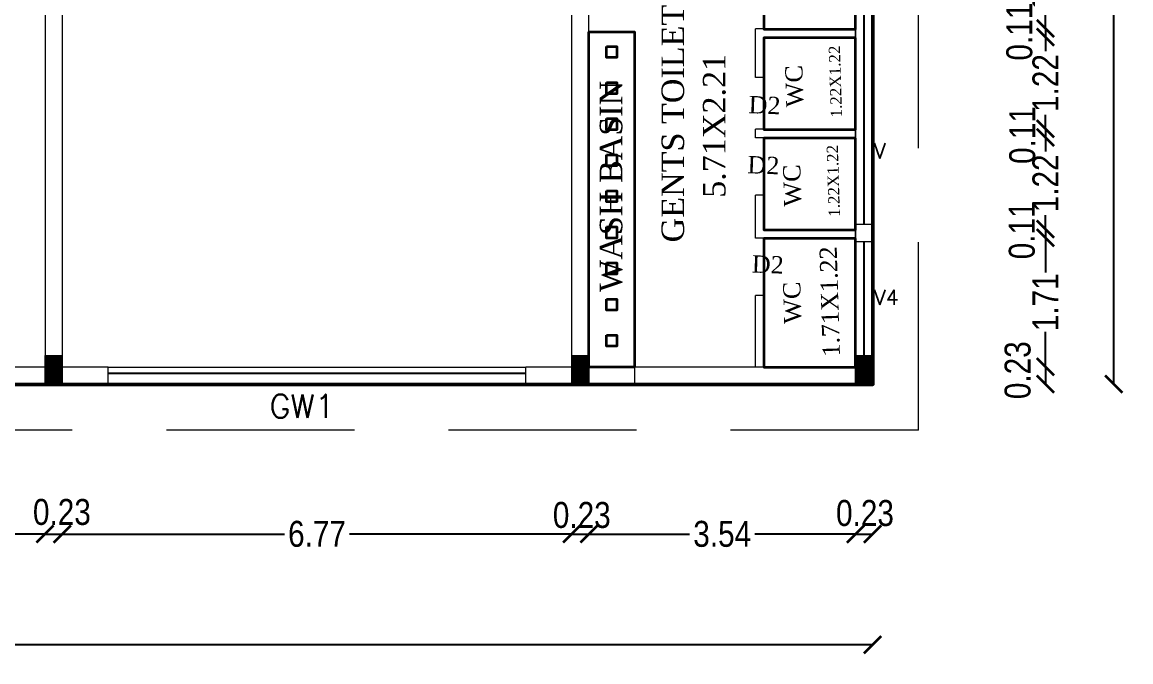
# Model space of a CAD drawing. Header units: metres. Extents: x 43 to 977, y 102 to 459.
# Drawn here: x 594.95 to 609.68, y 140.17 to 148.67 of the extents above; entities that cross this region are included whole.
import ezdxf

# ---------------------------------------------------------------- set-up
doc = ezdxf.new("R2010")
doc.units = ezdxf.units.M
doc.header["$MEASUREMENT"] = 0
doc.header["$PDMODE"] = 3
doc.linetypes.add('HIDDEN', pattern=[0.375, 0.25, -0.125])
doc.layers.get('0').update_dxf_attribs({"lineweight": 0})
doc.layers.get('Defpoints').update_dxf_attribs({"lineweight": 0})
doc.layers.add('BLK_1_FLR_1_BLT_UP_AREA_EXISTING', color=10, linetype='Continuous')
for name, color, linetype, lineweight in [('BLK_1_FLR_1_WASH', 4, 'Continuous', 35), ('BLK_1_FLR_1_WATER_CLOSET', 4, 'Continuous', 35), ('Column', 1, 'Continuous', 0), ('fence', 15, 'Continuous', 0), ('hatch', 7, 'Continuous', 0), ('TEXT', 130, 'Continuous', 0), ('WALL', 7, 'Continuous', 0), ('WIN', 13, 'Continuous', 0)]:
    doc.layers.add(name, color=color, linetype=linetype, lineweight=lineweight)
doc.styles.get("Standard").update_dxf_attribs({"font": 'romans.shx'})
doc.styles.add('style2', font='romantic.ttf')
doc.styles.add('visa', font='swissc.ttf')
doc.dimstyles.new('o3', dxfattribs={"dimscale": 0.23, "dimtxt": 0.9, "dimasz": 1, "dimexe": 5, "dimexo": 9, "dimgap": 0.23, "dimtad": 0, "dimzin": 3, "dimdsep": 46, "dimtxsty": 'visa', "dimblk": 'ARCHTICK', "dimcen": 0.09, "dimse1": 1, "dimse2": 1, "dimclrd": 7, "dimclre": 256, "dimclrt": 7, "dimadec": 0, "dimazin": 0, "dimtfac": 0.23, "dimtofl": 0, "dimtmove": 2, "dimatfit": 1, "dimldrblk": 'ARCHTICK', "dimfxl": 0, "dimtolj": 1, "dimtzin": 0, "dimarcsym": 0})

# ---------------------------------------------------------------- blocks, each defined once
blk = doc.blocks.new('_ArchTick')
at = {"color": 0, "const_width": 0.15}
blk.add_lwpolyline([(-0.5, -0.5), (0.5, 0.5)], dxfattribs=at)
blk = doc.blocks.new('*D205')
at = {"layer": 'Defpoints', "color": 0, "lineweight": 30}
for p in [(589.154, 145.788), (595.249, 145.788), (595.249, 141.872)]:
    blk.add_point(p, dxfattribs=at)
at = {"layer": 'WALL', "color": 7, "lineweight": -2}
for p, q in [((589.154, 141.872), (591.77, 141.872)), ((595.249, 141.872), (592.633, 141.872))]:
    blk.add_line(p, q, dxfattribs=at)
at = {"layer": 'WALL', "color": 7, "lineweight": -2, "xscale": 0.23, "yscale": 0.23, "zscale": 0.23, "rotation": 180}
blk.add_blockref('_ArchTick', (589.154, 141.872), dxfattribs=at)
at = {"layer": 'WALL', "color": 7, "lineweight": -2, "xscale": 0.23, "yscale": 0.23, "zscale": 0.23}
blk.add_blockref('_ArchTick', (595.249, 141.872), dxfattribs=at)
at = {"layer": 'WALL', "color": 7, "insert": (592.201, 141.872), "char_height": 0.345, "attachment_point": 5, "style": 'visa'}
blk.add_mtext('\\A1;6.10', dxfattribs=at)
blk = doc.blocks.new('*D206')
at = {"layer": 'Defpoints', "color": 0, "lineweight": 30}
for p in [(595.249, 145.788), (595.477, 145.788), (595.477, 141.872)]:
    blk.add_point(p, dxfattribs=at)
at = {"layer": 'WALL', "color": 7, "lineweight": -2}
blk.add_line((595.249, 141.872), (595.477, 141.872), dxfattribs=at)
at = {"layer": 'WALL', "color": 7, "lineweight": -2, "xscale": 0.23, "yscale": 0.23, "zscale": 0.23, "rotation": 180}
blk.add_blockref('_ArchTick', (595.249, 141.872), dxfattribs=at)
at = {"layer": 'WALL', "color": 7, "lineweight": -2, "xscale": 0.23, "yscale": 0.23, "zscale": 0.23}
blk.add_blockref('_ArchTick', (595.477, 141.872), dxfattribs=at)
at = {"layer": 'WALL', "color": 7, "insert": (595.473, 142.163), "char_height": 0.345, "attachment_point": 5, "style": 'visa'}
blk.add_mtext('\\A1;0.23', dxfattribs=at)
blk = doc.blocks.new('*D207')
at = {"layer": 'Defpoints', "color": 0, "lineweight": 30}
for p in [(595.477, 145.788), (602.252, 145.788), (602.252, 141.872)]:
    blk.add_point(p, dxfattribs=at)
at = {"layer": 'WALL', "color": 7, "lineweight": -2}
for p, q in [((595.477, 141.872), (598.433, 141.872)), ((602.252, 141.872), (599.297, 141.872))]:
    blk.add_line(p, q, dxfattribs=at)
at = {"layer": 'WALL', "color": 7, "lineweight": -2, "xscale": 0.23, "yscale": 0.23, "zscale": 0.23, "rotation": 180}
blk.add_blockref('_ArchTick', (595.477, 141.872), dxfattribs=at)
at = {"layer": 'WALL', "color": 7, "lineweight": -2, "xscale": 0.23, "yscale": 0.23, "zscale": 0.23}
blk.add_blockref('_ArchTick', (602.252, 141.872), dxfattribs=at)
at = {"layer": 'WALL', "color": 7, "insert": (598.865, 141.872), "char_height": 0.345, "attachment_point": 5, "style": 'visa'}
blk.add_mtext('\\A1;6.77', dxfattribs=at)
blk = doc.blocks.new('*D208')
at = {"layer": 'Defpoints', "color": 0, "lineweight": 30}
for p in [(602.252, 145.788), (602.481, 145.788), (602.481, 141.872)]:
    blk.add_point(p, dxfattribs=at)
at = {"layer": 'WALL', "color": 7, "lineweight": -2}
blk.add_line((602.252, 141.872), (602.481, 141.872), dxfattribs=at)
at = {"layer": 'WALL', "color": 7, "lineweight": -2, "xscale": 0.23, "yscale": 0.23, "zscale": 0.23, "rotation": 180}
blk.add_blockref('_ArchTick', (602.252, 141.872), dxfattribs=at)
at = {"layer": 'WALL', "color": 7, "lineweight": -2, "xscale": 0.23, "yscale": 0.23, "zscale": 0.23}
blk.add_blockref('_ArchTick', (602.481, 141.872), dxfattribs=at)
at = {"layer": 'WALL', "color": 7, "insert": (602.385, 142.123), "char_height": 0.345, "attachment_point": 5, "style": 'visa'}
blk.add_mtext('\\A1;0.23', dxfattribs=at)
blk = doc.blocks.new('*D209')
at = {"layer": 'Defpoints', "color": 0, "lineweight": 30}
for p in [(602.481, 145.788), (606.024, 144.412), (606.024, 141.872)]:
    blk.add_point(p, dxfattribs=at)
at = {"layer": 'WALL', "color": 7, "lineweight": -2}
for p, q in [((602.481, 141.872), (603.819, 141.872)), ((606.024, 141.872), (604.686, 141.872))]:
    blk.add_line(p, q, dxfattribs=at)
at = {"layer": 'WALL', "color": 7, "lineweight": -2, "xscale": 0.23, "yscale": 0.23, "zscale": 0.23, "rotation": 180}
blk.add_blockref('_ArchTick', (602.481, 141.872), dxfattribs=at)
at = {"layer": 'WALL', "color": 7, "lineweight": -2, "xscale": 0.23, "yscale": 0.23, "zscale": 0.23}
blk.add_blockref('_ArchTick', (606.024, 141.872), dxfattribs=at)
at = {"layer": 'WALL', "color": 7, "insert": (604.252, 141.872), "char_height": 0.345, "attachment_point": 5, "style": 'visa'}
blk.add_mtext('\\A1;3.54', dxfattribs=at)
blk = doc.blocks.new('*D210')
at = {"layer": 'Defpoints', "color": 0, "lineweight": 30}
for p in [(606.024, 144.412), (606.252, 144.412), (606.252, 141.872)]:
    blk.add_point(p, dxfattribs=at)
at = {"layer": 'WALL', "color": 7, "lineweight": -2}
blk.add_line((606.024, 141.872), (606.252, 141.872), dxfattribs=at)
at = {"layer": 'WALL', "color": 7, "lineweight": -2, "xscale": 0.23, "yscale": 0.23, "zscale": 0.23, "rotation": 180}
blk.add_blockref('_ArchTick', (606.024, 141.872), dxfattribs=at)
at = {"layer": 'WALL', "color": 7, "lineweight": -2, "xscale": 0.23, "yscale": 0.23, "zscale": 0.23}
blk.add_blockref('_ArchTick', (606.252, 141.872), dxfattribs=at)
at = {"layer": 'WALL', "color": 7, "insert": (606.15, 142.149), "char_height": 0.345, "attachment_point": 5, "style": 'visa'}
blk.add_mtext('\\A1;0.23', dxfattribs=at)
blk = doc.blocks.new('*D211')
at = {"layer": 'Defpoints', "color": 0, "lineweight": 30}
for p in [(535.383, 144.666), (606.252, 144.666), (606.252, 140.4)]:
    blk.add_point(p, dxfattribs=at)
at = {"layer": 'WALL', "color": 7, "lineweight": -2}
for p, q in [((535.383, 140.4), (570.271, 140.4)), ((606.252, 140.4), (571.364, 140.4))]:
    blk.add_line(p, q, dxfattribs=at)
at = {"layer": 'WALL', "color": 7, "lineweight": -2, "xscale": 0.23, "yscale": 0.23, "zscale": 0.23, "rotation": 180}
blk.add_blockref('_ArchTick', (535.383, 140.4), dxfattribs=at)
at = {"layer": 'WALL', "color": 7, "lineweight": -2, "xscale": 0.23, "yscale": 0.23, "zscale": 0.23}
blk.add_blockref('_ArchTick', (606.252, 140.4), dxfattribs=at)
at = {"layer": 'WALL', "color": 7, "insert": (570.817, 140.4), "char_height": 0.345, "attachment_point": 5, "style": 'visa'}
blk.add_mtext('\\A1;70.87', dxfattribs=at)
blk = doc.blocks.new('*D569')
at = {"layer": 'Defpoints', "color": 0, "lineweight": 30}
for p in [(605.85, 149.809), (605.85, 148.59), (608.549, 148.59)]:
    blk.add_point(p, dxfattribs=at)
at = {"layer": 'WALL', "color": 7, "lineweight": -2}
for p, q in [((608.549, 149.809), (608.549, 149.624)), ((608.549, 148.59), (608.549, 148.775))]:
    blk.add_line(p, q, dxfattribs=at)
at = {"layer": 'WALL', "color": 7, "lineweight": -2, "xscale": 0.23, "yscale": 0.23, "zscale": 0.23}
for p, rotation in [((608.549, 149.809), 90), ((608.549, 148.59), 270)]:
    blk.add_blockref('_ArchTick', p, dxfattribs=dict(at, rotation=rotation))
at = {"layer": 'WALL', "color": 7, "insert": (608.549, 149.199), "char_height": 0.345, "attachment_point": 5, "rotation": 90, "style": 'visa'}
blk.add_mtext('\\A1;1.22', dxfattribs=at)
blk = doc.blocks.new('*D570')
at = {"layer": 'Defpoints', "color": 0, "lineweight": 30}
for p in [(605.85, 148.59), (605.85, 148.476), (608.549, 148.476)]:
    blk.add_point(p, dxfattribs=at)
at = {"layer": 'WALL', "color": 7, "lineweight": -2}
blk.add_line((608.549, 148.59), (608.549, 148.476), dxfattribs=at)
at = {"layer": 'WALL', "color": 7, "lineweight": -2, "xscale": 0.23, "yscale": 0.23, "zscale": 0.23}
for p, rotation in [((608.549, 148.59), 90), ((608.549, 148.476), 270)]:
    blk.add_blockref('_ArchTick', p, dxfattribs=dict(at, rotation=rotation))
at = {"layer": 'WALL', "color": 7, "insert": (608.204, 148.549), "char_height": 0.345, "attachment_point": 5, "rotation": 90, "style": 'visa'}
blk.add_mtext('\\A1;0.11', dxfattribs=at)
blk = doc.blocks.new('*D571')
at = {"layer": 'Defpoints', "color": 0, "lineweight": 30}
for p in [(605.85, 148.476), (605.85, 147.257), (608.549, 147.257)]:
    blk.add_point(p, dxfattribs=at)
at = {"layer": 'WALL', "color": 7, "lineweight": -2}
for p, q in [((608.549, 148.476), (608.549, 148.291)), ((608.549, 147.257), (608.549, 147.442))]:
    blk.add_line(p, q, dxfattribs=at)
at = {"layer": 'WALL', "color": 7, "lineweight": -2, "xscale": 0.23, "yscale": 0.23, "zscale": 0.23}
for p, rotation in [((608.549, 148.476), 90), ((608.549, 147.257), 270)]:
    blk.add_blockref('_ArchTick', p, dxfattribs=dict(at, rotation=rotation))
at = {"layer": 'WALL', "color": 7, "insert": (608.549, 147.866), "char_height": 0.345, "attachment_point": 5, "rotation": 90, "style": 'visa'}
blk.add_mtext('\\A1;1.22', dxfattribs=at)
blk = doc.blocks.new('*D572')
at = {"layer": 'Defpoints', "color": 0, "lineweight": 30}
for p in [(605.85, 147.257), (605.85, 147.142), (608.549, 147.142)]:
    blk.add_point(p, dxfattribs=at)
at = {"layer": 'WALL', "color": 7, "lineweight": -2}
blk.add_line((608.549, 147.257), (608.549, 147.142), dxfattribs=at)
at = {"layer": 'WALL', "color": 7, "lineweight": -2, "xscale": 0.23, "yscale": 0.23, "zscale": 0.23}
for p, rotation in [((608.549, 147.257), 90), ((608.549, 147.142), 270)]:
    blk.add_blockref('_ArchTick', p, dxfattribs=dict(at, rotation=rotation))
at = {"layer": 'WALL', "color": 7, "insert": (608.243, 147.175), "char_height": 0.345, "attachment_point": 5, "rotation": 90, "style": 'visa'}
blk.add_mtext('\\A1;0.11', dxfattribs=at)
blk = doc.blocks.new('*D573')
at = {"layer": 'Defpoints', "color": 0, "lineweight": 30}
for p in [(605.85, 147.142), (605.85, 145.923), (608.549, 145.923)]:
    blk.add_point(p, dxfattribs=at)
at = {"layer": 'WALL', "color": 7, "lineweight": -2}
for p, q in [((608.549, 147.142), (608.549, 146.957)), ((608.549, 145.923), (608.549, 146.108))]:
    blk.add_line(p, q, dxfattribs=at)
at = {"layer": 'WALL', "color": 7, "lineweight": -2, "xscale": 0.23, "yscale": 0.23, "zscale": 0.23}
for p, rotation in [((608.549, 147.142), 90), ((608.549, 145.923), 270)]:
    blk.add_blockref('_ArchTick', p, dxfattribs=dict(at, rotation=rotation))
at = {"layer": 'WALL', "color": 7, "insert": (608.549, 146.533), "char_height": 0.345, "attachment_point": 5, "rotation": 90, "style": 'visa'}
blk.add_mtext('\\A1;1.22', dxfattribs=at)
blk = doc.blocks.new('*D574')
at = {"layer": 'Defpoints', "color": 0, "lineweight": 30}
for p in [(605.85, 145.923), (605.85, 145.809), (608.549, 145.809)]:
    blk.add_point(p, dxfattribs=at)
at = {"layer": 'WALL', "color": 7, "lineweight": -2}
blk.add_line((608.549, 145.923), (608.549, 145.809), dxfattribs=at)
at = {"layer": 'WALL', "color": 7, "lineweight": -2, "xscale": 0.23, "yscale": 0.23, "zscale": 0.23}
for p, rotation in [((608.549, 145.923), 90), ((608.549, 145.809), 270)]:
    blk.add_blockref('_ArchTick', p, dxfattribs=dict(at, rotation=rotation))
at = {"layer": 'WALL', "color": 7, "insert": (608.237, 145.908), "char_height": 0.345, "attachment_point": 5, "rotation": 90, "style": 'visa'}
blk.add_mtext('\\A1;0.11', dxfattribs=at)
blk = doc.blocks.new('*D575')
at = {"layer": 'Defpoints', "color": 0, "lineweight": 30}
for p in [(605.85, 145.809), (605.85, 144.095), (608.549, 144.095)]:
    blk.add_point(p, dxfattribs=at)
at = {"layer": 'WALL', "color": 7, "lineweight": -2}
for p, q in [((608.549, 145.809), (608.549, 145.346)), ((608.549, 144.095), (608.549, 144.558))]:
    blk.add_line(p, q, dxfattribs=at)
at = {"layer": 'WALL', "color": 7, "lineweight": -2, "xscale": 0.23, "yscale": 0.23, "zscale": 0.23}
for p, rotation in [((608.549, 145.809), 90), ((608.549, 144.095), 270)]:
    blk.add_blockref('_ArchTick', p, dxfattribs=dict(at, rotation=rotation))
at = {"layer": 'WALL', "color": 7, "insert": (608.549, 144.952), "char_height": 0.345, "attachment_point": 5, "rotation": 90, "style": 'visa'}
blk.add_mtext('\\A1;1.71', dxfattribs=at)
blk = doc.blocks.new('*D576')
at = {"layer": 'Defpoints', "color": 0, "lineweight": 30}
for p in [(605.85, 144.095), (605.85, 143.866), (608.549, 143.866)]:
    blk.add_point(p, dxfattribs=at)
at = {"layer": 'WALL', "color": 7, "lineweight": -2}
blk.add_line((608.549, 144.095), (608.549, 143.866), dxfattribs=at)
at = {"layer": 'WALL', "color": 7, "lineweight": -2, "xscale": 0.23, "yscale": 0.23, "zscale": 0.23}
for p, rotation in [((608.549, 144.095), 90), ((608.549, 143.866), 270)]:
    blk.add_blockref('_ArchTick', p, dxfattribs=dict(at, rotation=rotation))
at = {"layer": 'WALL', "color": 7, "insert": (608.181, 144.049), "char_height": 0.345, "attachment_point": 5, "rotation": 90, "style": 'visa'}
blk.add_mtext('\\A1;0.23', dxfattribs=at)
blk = doc.blocks.new('*D577')
at = {"layer": 'Defpoints', "color": 0, "lineweight": 30}
for p in [(606.025, 182.185), (605.85, 143.866), (609.458, 143.866)]:
    blk.add_point(p, dxfattribs=at)
at = {"layer": 'WALL', "color": 7, "lineweight": -2}
for p, q in [((609.458, 182.185), (609.458, 163.572)), ((609.458, 143.866), (609.458, 162.479))]:
    blk.add_line(p, q, dxfattribs=at)
at = {"layer": 'WALL', "color": 7, "lineweight": -2, "xscale": 0.23, "yscale": 0.23, "zscale": 0.23}
for p, rotation in [((609.458, 182.185), 90), ((609.458, 143.866), 270)]:
    blk.add_blockref('_ArchTick', p, dxfattribs=dict(at, rotation=rotation))
at = {"layer": 'WALL', "color": 7, "insert": (609.458, 163.025), "char_height": 0.345, "attachment_point": 5, "rotation": 90, "style": 'visa'}
blk.add_mtext('\\A1;38.32', dxfattribs=at)

msp = doc.modelspace()

# ---------------------------------------------------------------- hatches: boundary and pattern name
at = {"layer": 'hatch'}
h = msp.add_hatch(dxfattribs=at)
h.set_pattern_fill('ANSI31', color=256, scale=0.025396, style=0)
h.set_pattern_definition([(45, (-4843.8485588, 1809.6031738), (-0.0022447263868, 0.0022447263868), [])])
h.paths.add_polyline_path([(595.47746, 144.24247), (595.24889, 144.24247), (595.24889, 143.86152), (595.47746, 143.86152)])
h = msp.add_hatch(dxfattribs=at)
h.set_pattern_fill('ANSI31', color=256, scale=0.025396, style=0)
h.set_pattern_definition([(45, (-4836.8452204, 1809.6031738), (-0.0022447263868, 0.0022447263868), [])])
h.paths.add_polyline_path([(602.48079, 144.24247), (602.25223, 144.24247), (602.25223, 143.86152), (602.48079, 143.86152)])
h = msp.add_hatch(dxfattribs=at)
h.set_pattern_fill('ANSI31', color=256, scale=0.025396, style=0)
h.set_pattern_definition([(45, (-4833.0738876, 1809.6031738), (-0.0022447263868, 0.0022447263868), [])])
h.paths.add_polyline_path([(606.25213, 144.24247), (606.02356, 144.24247), (606.02356, 143.86152), (606.25213, 143.86152)])

# ---------------------------------------------------------------- linework, layer by layer
at = {"layer": 'BLK_1_FLR_1_BLT_UP_AREA_EXISTING', "color": 26, "lineweight": 50}
msp.add_lwpolyline([(602.8964, 196.00213), (603.21557, 195.03828), (603.5227, 194.07053), (603.81775, 193.09902), (604.10068, 192.12392), (604.37143, 191.14536), (604.62997, 190.16351), (604.87626, 189.17851), (605.11026, 188.19052), (605.33193, 187.1997), (605.54124, 186.20618), (605.92264, 184.21172), (606.09467, 183.21108), (606.15983, 182.81127), (606.25423, 182.20837), (606.25585, 143.85945), (535.38478, 143.85945)], dxfattribs=at)
at = {"layer": 'BLK_1_FLR_1_WASH', "color": 55, "lineweight": 35, "ltscale": 20}
msp.add_lwpolyline([(602.4783, 148.54614), (603.08781, 148.54614), (603.08781, 144.08759), (602.4783, 144.08759)], close=True, dxfattribs=at)
at = {"layer": 'BLK_1_FLR_1_WASH', "color": 60, "lineweight": 35}
for points in [[(602.71405, 148.35163), (602.85206, 148.35163), (602.85206, 148.20312), (602.71405, 148.20312)], [(602.71405, 147.87215), (602.85206, 147.87215), (602.85206, 147.72363), (602.71405, 147.72363)], [(602.71405, 147.39266), (602.85206, 147.39266), (602.85206, 147.24414), (602.71405, 147.24414)], [(602.71405, 146.91317), (602.85206, 146.91317), (602.85206, 146.76466), (602.71405, 146.76466)], [(602.71405, 146.43369), (602.85206, 146.43369), (602.85206, 146.28517), (602.71405, 146.28517)], [(602.71405, 145.9542), (602.85206, 145.9542), (602.85206, 145.80568), (602.71405, 145.80568)], [(602.71405, 145.47471), (602.85206, 145.47471), (602.85206, 145.3262), (602.71405, 145.3262)], [(602.71405, 144.99523), (602.85206, 144.99523), (602.85206, 144.84671), (602.71405, 144.84671)], [(602.71405, 144.51574), (602.85206, 144.51574), (602.85206, 144.36722), (602.71405, 144.36722)]]:
    msp.add_lwpolyline(points, close=True, dxfattribs=at)
at = {"layer": 'BLK_1_FLR_1_WATER_CLOSET', "color": 1, "lineweight": 35, "ltscale": 20}
for points in [[(606.02523, 149.80173), (604.80622, 149.80173), (604.80622, 148.58272), (606.02523, 148.58272)], [(606.02523, 148.46844), (604.80622, 148.46844), (604.80622, 147.24942), (606.02523, 147.24942)], [(606.02523, 147.13514), (604.80622, 147.13514), (604.80622, 145.91612), (606.02523, 145.91612)], [(606.02523, 145.80184), (604.80622, 145.80184), (604.80622, 144.08759), (606.02523, 144.08759)]]:
    msp.add_lwpolyline(points, close=True, dxfattribs=at)
at = {"layer": 'Column'}
for points in [[(595.24889, 144.24247), (595.47746, 144.24247), (595.47746, 143.86152), (595.24889, 143.86152)], [(602.25223, 144.24247), (602.48079, 144.24247), (602.48079, 143.86152), (602.25223, 143.86152)], [(606.02356, 144.24247), (606.25213, 144.24247), (606.25213, 143.86152), (606.02356, 143.86152)]]:
    msp.add_lwpolyline(points, close=True, dxfattribs=at)
at = {"layer": 'fence', "linetype": 'HIDDEN', "ltscale": 10}
for q in [(606.86164, 182.25616), (534.77318, 143.25202)]:
    msp.add_line((606.86164, 143.25202), q, dxfattribs=at)
at = {"layer": 'WALL'}
for p, q in [((606.25213, 143.86616), (606.25213, 182.20985)), ((606.02356, 143.86616), (606.02356, 168.03196)), ((602.48079, 143.86152), (602.48079, 156.20407)), ((602.25223, 144.09009), (602.25223, 155.9755)), ((595.24889, 155.82313), (595.24889, 144.24247)), ((595.47746, 155.82313), (595.47746, 144.24247)), ((606.02773, 148.58521), (604.69443, 148.58521)), ((604.69443, 148.47093), (604.69443, 148.58521)), ((603.0903, 148.54863), (602.48079, 148.54863)), ((603.0903, 143.86152), (603.0903, 148.54863)), ((604.69443, 147.93761), (604.69443, 148.47093)), ((606.02773, 148.47093), (604.80871, 148.47093)), ((604.80871, 147.93761), (604.80871, 148.47093)), ((604.80871, 147.93761), (604.69443, 147.93761)), ((606.02773, 147.25191), (604.69443, 147.25191)), ((604.69443, 147.13763), (604.69443, 147.25191)), ((606.02773, 147.13763), (604.69443, 147.13763)), ((604.80871, 146.37575), (604.69443, 146.37575)), ((604.69443, 145.80433), (604.69443, 146.37575)), ((604.80871, 145.91862), (604.80871, 146.37575)), ((606.02356, 145.99013), (606.25213, 145.99013)), ((606.02773, 145.80433), (604.69443, 145.80433)), ((606.02773, 145.91862), (604.80871, 145.91862)), ((606.02356, 145.76156), (606.25213, 145.76156)), ((604.80871, 145.04245), (604.69443, 145.04245)), ((604.69443, 144.09009), (604.69443, 145.04245)), ((604.80871, 144.09009), (604.80871, 145.04245)), ((606.02356, 144.09009), (606.02356, 144.73301)), ((606.25213, 144.73301), (606.25213, 143.86152)), ((595.24889, 144.09009), (594.07945, 144.09009)), ((596.08696, 144.09009), (595.47746, 144.09009)), ((596.08696, 143.86152), (596.08696, 144.09009)), ((602.25223, 144.09009), (601.64272, 144.09009)), ((601.64272, 143.86152), (601.64272, 144.09009)), ((606.02356, 144.09009), (602.48079, 144.09009)), ((602.67884, 144.09009), (602.48079, 144.09009)), ((596.08696, 143.86152), (594.07945, 143.86152)), ((602.48079, 143.86152), (601.64272, 143.86152)), ((606.25213, 143.86152), (602.25223, 143.86152))]:
    msp.add_line(p, q, dxfattribs=at)
at = {"layer": 'WIN', "color": 7}
for p, q in [((606.02356, 149.34242), (606.02356, 144.73301)), ((606.25213, 144.73301), (606.25213, 149.34242)), ((596.08696, 144.09009), (601.64272, 144.09009)), ((601.64272, 143.86152), (596.08696, 143.86152))]:
    msp.add_line(p, q, dxfattribs=at)
at = {"layer": 'WIN', "const_width": 0.0254}
for points in [[(606.13784, 149.34242), (606.13784, 145.99013)], [(606.13784, 145.76156), (606.13784, 144.24247)], [(596.08696, 144.00922), (601.64272, 144.00922)]]:
    msp.add_lwpolyline(points, dxfattribs=at)

# ---------------------------------------------------------------- texts
at = {"layer": 'TEXT', "color": 4, "style": 'style2'}
for s, height, rotation, p in [('GENTS TOILET', 0.3, 90, (603.74491, 145.74777)), ('1.22X1.22', 0.15, 91.74021, (605.846, 147.40955)), ('5.71X2.21', 0.3, 90, (604.29547, 146.34022)), ('WC', 0.23, 91.74021, (605.33395, 147.54778)), ('WASH BASIN', 0.3, 90, (602.92344, 145.08914)), ('D2', 0.23, 357.807084, (604.59916, 147.46599)), ('1.22X1.22', 0.15, 91.74021, (605.81819, 146.08955)), ('D2', 0.23, 357.807084, (604.58422, 146.66814)), ('WC', 0.23, 91.74021, (605.30614, 146.22778)), ('1.71X1.22', 0.23, 91.74021, (605.81819, 144.23241)), ('D2', 0.23, 357.807084, (604.64191, 145.34837)), ('WC', 0.23, 91.74021, (605.30614, 144.67021))]:
    msp.add_text(s, height=height, rotation=rotation, dxfattribs=at).set_placement(p)
at = {"layer": 'WALL'}
for s, height, p in [('V', 0.20317, (606.27015, 146.86275)), ('V4', 0.203169, (606.27015, 144.91615)), ('GW1', 0.313036, (598.23074, 143.41429))]:
    msp.add_text(s, height=height, dxfattribs=at).set_placement(p)

# ---------------------------------------------------------------- dimensions: what is measured, and where the dimension line sits
for base, p1, p2, picture, middle in [((609.45818, 143.86616), (606.02546, 182.18466), (605.84975, 143.86616), '*D577', (609.45818, 163.02541)), ((608.54916, 148.58985), (605.84975, 149.80887), (605.84975, 148.58985), '*D569', (608.54916, 149.19936)), ((608.54916, 147.25655), (605.84975, 148.47557), (605.84975, 147.25655), '*D571', (608.54916, 147.86606)), ((608.54916, 145.92325), (605.84975, 147.14227), (605.84975, 145.92325), '*D573', (608.54916, 146.53276)), ((608.54916, 144.09473), (605.84975, 145.80897), (605.84975, 144.09473), '*D575', (608.54916, 144.95185))]:
    dim = msp.add_linear_dim(base=base, p1=p1, p2=p2, angle=90, dimstyle='o3', override={"dimtxt": 1.5, "dimpost": '\\X'}, dxfattribs=at)
    dim.commit()
    dim.dimension.update_dxf_attribs({"geometry": picture, "text_midpoint": middle})
for base, p1, p2, picture, middle in [((608.54916, 148.47557), (605.84975, 148.58985), (605.84975, 148.47557), '*D570', (608.20413, 148.54875)), ((608.54916, 147.14227), (605.84975, 147.25655), (605.84975, 147.14227), '*D572', (608.24281, 147.17545)), ((608.54916, 145.80897), (605.84975, 145.92325), (605.84975, 145.80897), '*D574', (608.23651, 145.90833)), ((608.54916, 143.86616), (605.84975, 144.09473), (605.84975, 143.86616), '*D576', (608.18066, 144.04882))]:
    dim = msp.add_linear_dim(base=base, p1=p1, p2=p2, angle=90, dimstyle='o3', override={"dimtxt": 1.5, "dimpost": '\\X'}, dxfattribs=at)
    dim.commit()
    dim.dimension.update_dxf_attribs({"geometry": picture, "text_midpoint": middle, "dimtype": 160})
for base, p1, p2, picture, middle in [((595.24889, 141.87183), (589.15381, 145.78825), (595.24889, 145.78825), '*D205', (592.20135, 141.87183)), ((602.25223, 141.87183), (595.47746, 145.78825), (602.25223, 145.78825), '*D207', (598.86484, 141.87183)), ((606.02356, 141.87183), (602.48079, 145.78825), (606.02356, 144.41155), '*D209', (604.25218, 141.87183))]:
    dim = msp.add_linear_dim(base=base, p1=p1, p2=p2, dimstyle='o3', override={"dimtxt": 1.5, "dimpost": '\\X'}, dxfattribs=at)
    dim.commit()
    dim.dimension.update_dxf_attribs({"geometry": picture, "text_midpoint": middle})
for base, p1, p2, picture, middle in [((595.47746, 141.87183), (595.24889, 145.78825), (595.47746, 145.78825), '*D206', (595.47259, 142.16269)), ((602.48079, 141.87183), (602.25223, 145.78825), (602.48079, 145.78825), '*D208', (602.38461, 142.12332)), ((606.25213, 141.87183), (606.02356, 144.41155), (606.25213, 144.41155), '*D210', (606.15017, 142.14861))]:
    dim = msp.add_linear_dim(base=base, p1=p1, p2=p2, dimstyle='o3', override={"dimtxt": 1.5, "dimpost": '\\X'}, dxfattribs=at)
    dim.commit()
    dim.dimension.update_dxf_attribs({"geometry": picture, "text_midpoint": middle, "dimtype": 160})
dim = msp.add_aligned_dim(p1=(535.38269, 144.66631), p2=(606.25213, 144.66631), distance=-4.26656, dimstyle='o3', override={"dimtxt": 1.5, "dimpost": '\\X'}, dxfattribs=at)
dim.commit()
dim.dimension.update_dxf_attribs({"geometry": '*D211', "text_midpoint": (570.81741, 140.39976)})

doc.saveas('drawing.dxf')
